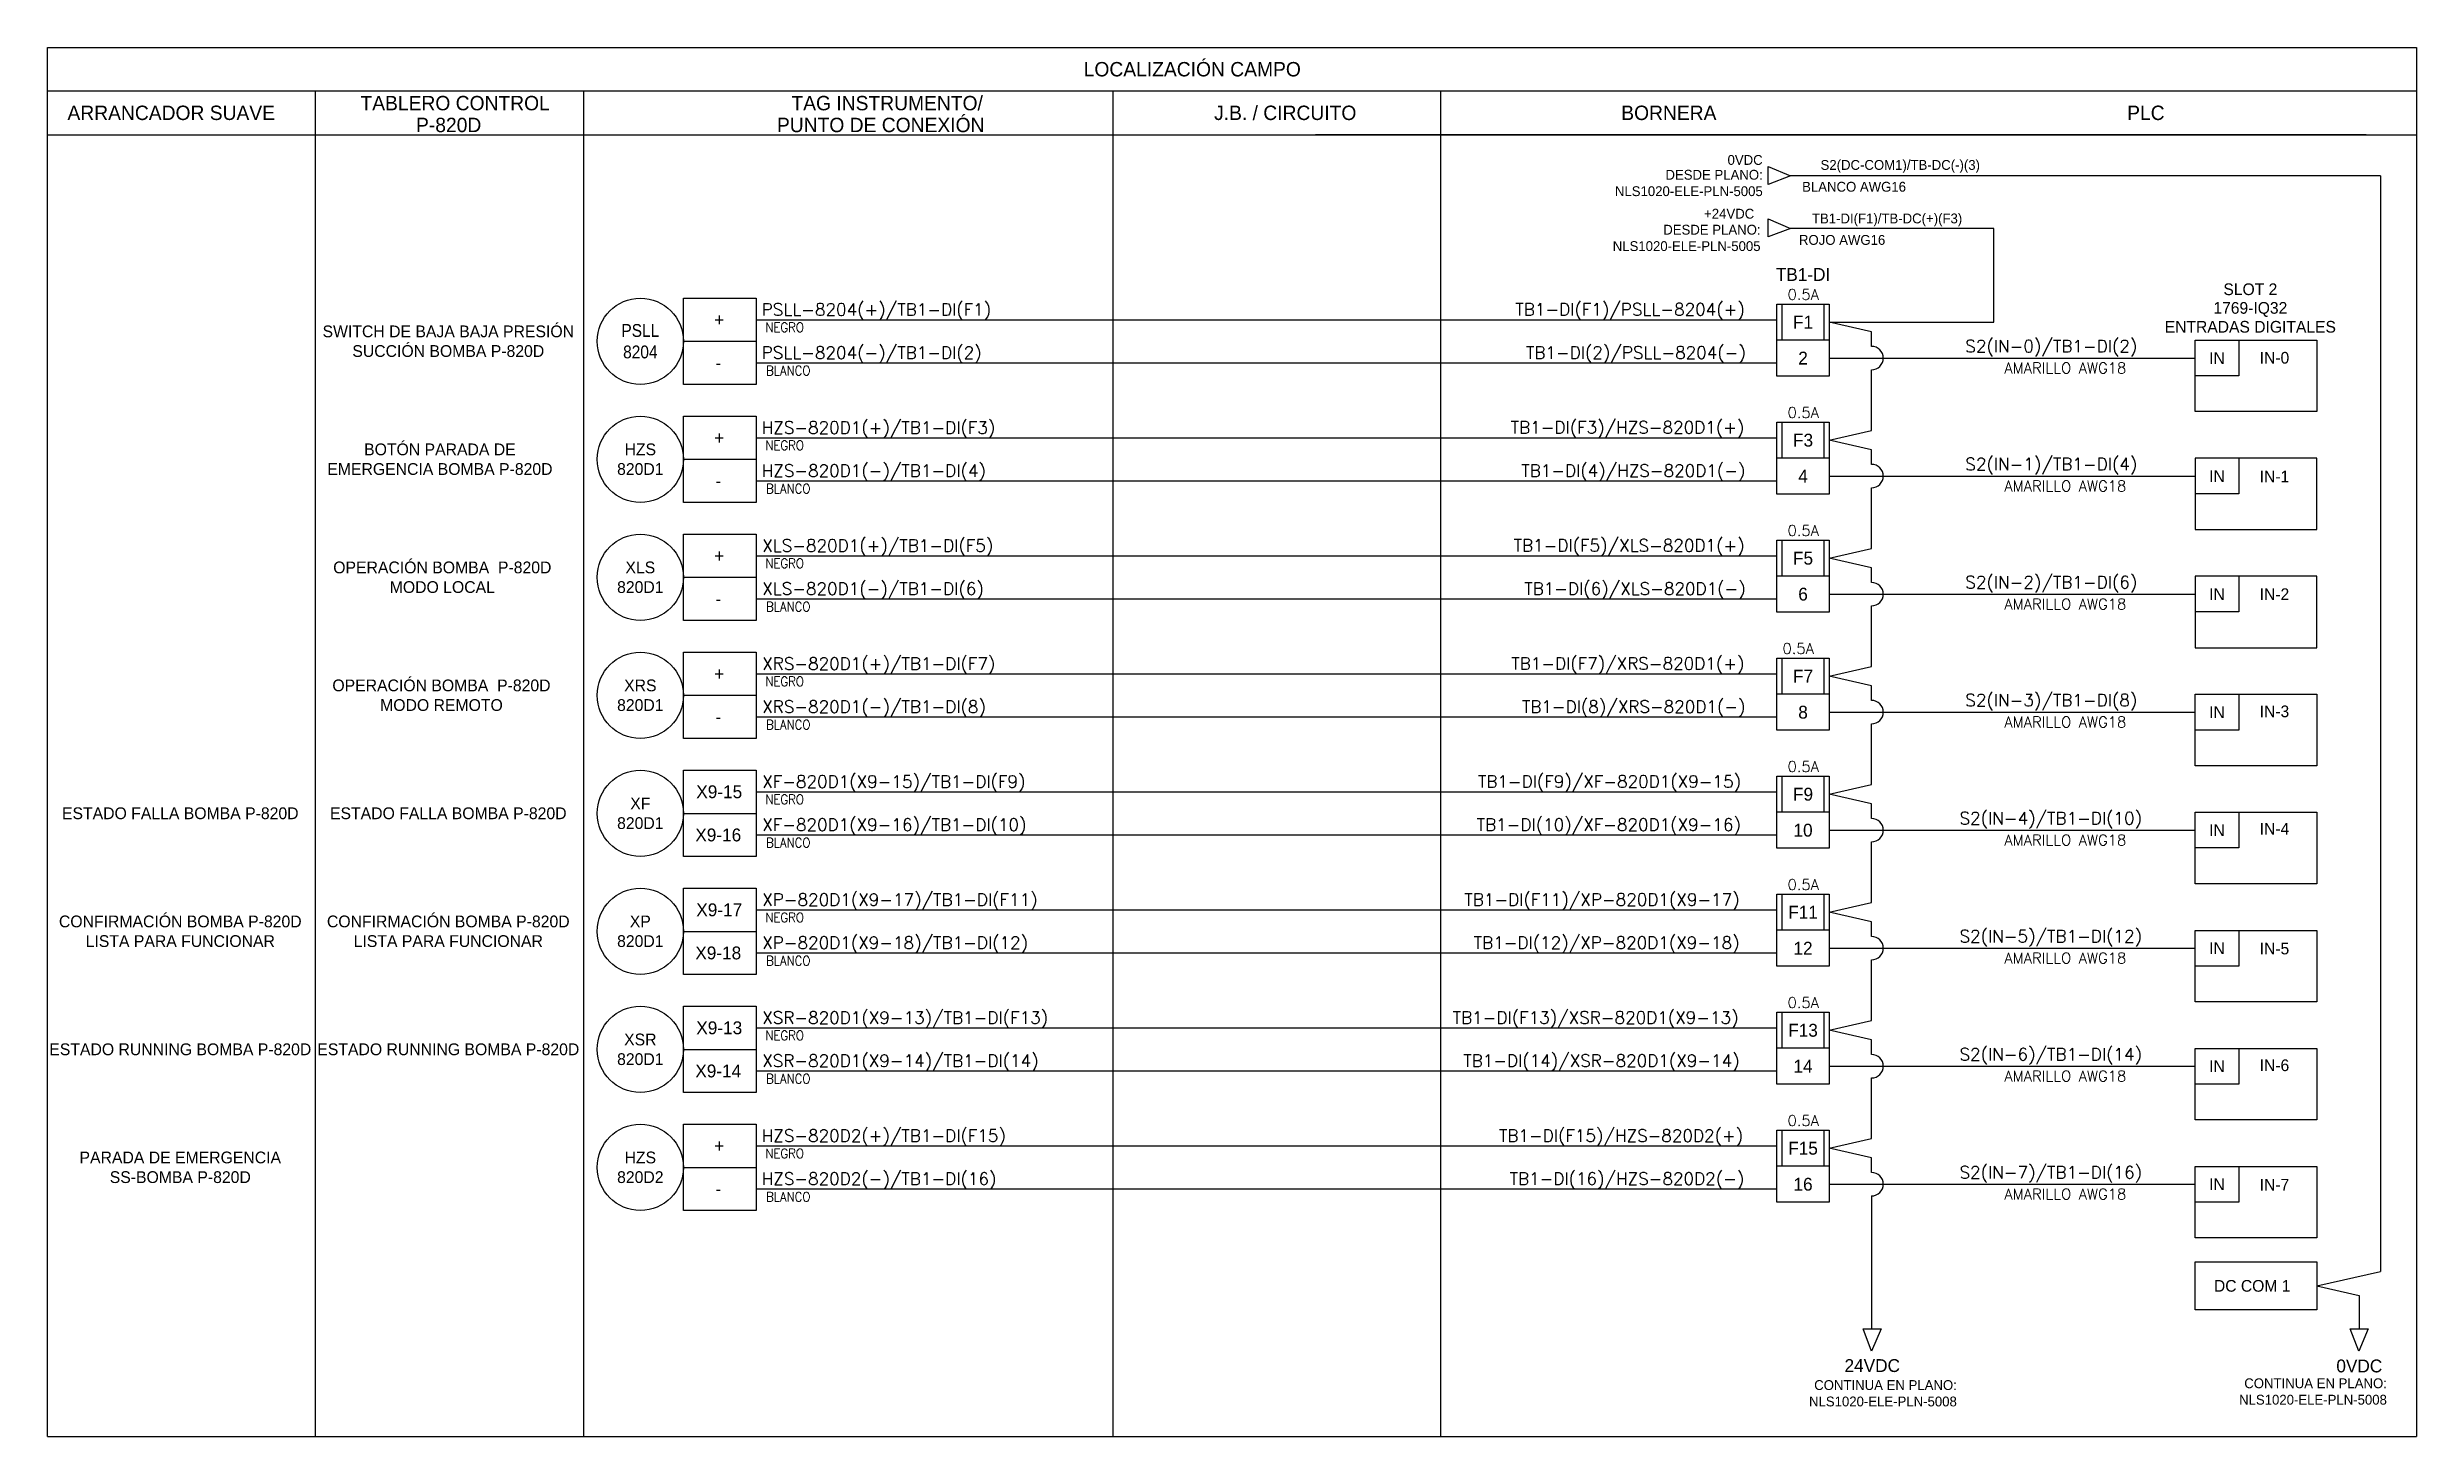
# Model space of a CAD drawing. Extents: x 3582 to 3967, y -90 to 136.
import ezdxf
from ezdxf.enums import TextEntityAlignment as Align

# ---------------------------------------------------------------- set-up
doc = ezdxf.new("R2010")
doc.units = 0
doc.header["$LTSCALE"] = 0.1
doc.header["$MEASUREMENT"] = 0
doc.layers.add('05-TEXTOS', color=7, linetype='Continuous')
doc.styles.add('F1A', font='amir.shx')
doc.styles.add('ROMANS', font='romans.shx')

msp = doc.modelspace()

# ---------------------------------------------------------------- linework, layer by layer
at = {"layer": '05-TEXTOS', "lineweight": 25}
for p, q in [((3581.73, 135.71), (3966.8, 135.71)), ((3581.73, -90.13), (3581.73, 135.71)), ((3966.8, 135.71), (3966.8, -90.13)), ((3966.8, 128.61), (3581.73, 128.61)), ((3625.29, -90.13), (3625.29, 128.61)), ((3668.84, 128.61), (3668.84, -90.13)), ((3754.93, -90.13), (3754.93, 128.61)), ((3808.15, 128.61), (3808.15, -90.13)), ((3581.73, 121.52), (3966.8, 121.52)), ((3958.61, 121.52), (3787.83, 121.52)), ((3960.94, 114.82), (3865.04, 114.82)), ((3960.94, 114.82), (3960.94, -63.28)), ((3696.91, 94.95), (3696.91, 80.92)), ((3871.32, 85.2), (3930.82, 85.2)), ((3696.91, 75.76), (3696.91, 61.73)), ((3871.32, 66.01), (3930.82, 66.01)), ((3696.91, 56.58), (3696.91, 42.55)), ((3871.32, 46.83), (3930.82, 46.83)), ((3696.91, 37.39), (3696.91, 23.36)), ((3871.32, 27.64), (3930.82, 27.64)), ((3696.91, 18.21), (3696.91, 4.18)), ((3871.32, 8.46), (3930.82, 8.46)), ((3696.91, -0.98), (3696.91, -15.01)), ((3871.32, -10.73), (3930.82, -10.73)), ((3696.91, -20.17), (3696.91, -34.19)), ((3871.32, -29.91), (3930.82, -29.91)), ((3696.91, -39.35), (3696.91, -53.38)), ((3871.32, -49.1), (3930.82, -49.1)), ((3878.22, -51), (3878.22, -72.62)), ((3950.59, -65.62), (3960.94, -63.28)), ((3950.59, -65.62), (3957.49, -67.18)), ((3957.49, -67.18), (3957.49, -72.62)), ((3581.73, -90.13), (3966.8, -90.13))]:
    msp.add_line(p, q, dxfattribs=at)
at = {"layer": '05-TEXTOS', "lineweight": 25, "ltscale": 100}
for points in [[(3861.43, 116.35), (3865.04, 114.82), (3861.43, 113.43), (3861.43, 116.35)], [(3861.43, 107.82), (3865.04, 106.29), (3861.43, 104.9), (3861.43, 107.82)], [(3879.75, -72.62), (3878.22, -76.23), (3876.83, -72.62), (3879.75, -72.62)], [(3958.95, -72.62), (3957.42, -76.23), (3956.03, -72.62), (3958.95, -72.62)]]:
    msp.add_lwpolyline(points, dxfattribs=at)
at = {"layer": '05-TEXTOS', "lineweight": 25}
for points in [[(3878.22, 15.86), (3878.22, 25.74, 1), (3878.22, 29.55), (3878.22, 31.93), (3871.32, 33.49), (3878.22, 35.05), (3878.22, 44.92, 1), (3878.22, 48.73), (3878.22, 51.11), (3871.32, 52.67), (3878.22, 54.23), (3878.22, 64.11, 1), (3878.22, 67.92), (3878.22, 70.3), (3871.32, 71.86), (3878.22, 73.42), (3878.22, 83.3, 1), (3878.22, 87.1), (3878.22, 89.48), (3871.32, 91.04), (3898.07, 91.04), (3898.07, 106.29), (3865.04, 106.29)], [(3878.22, -51, 1), (3878.22, -47.19), (3878.22, -44.81), (3871.32, -43.25), (3878.22, -41.69), (3878.22, -31.82, 1), (3878.22, -28.01), (3878.22, -25.63), (3871.32, -24.07), (3878.22, -22.51), (3878.22, -12.63, 1), (3878.22, -8.82), (3878.22, -6.44), (3871.32, -4.88), (3878.22, -3.32), (3878.22, 6.55, 1), (3878.22, 10.36), (3878.22, 12.74), (3871.32, 14.3), (3878.22, 15.86)]]:
    msp.add_lwpolyline(points, format="xyb", dxfattribs=at)
for points in [[(3685.11, 94.95), (3696.91, 94.95)], [(3696.91, 80.92), (3685.11, 80.92), (3685.11, 94.95)], [(3871.32, 93.97), (3871.32, 82.28), (3862.84, 82.28), (3862.84, 93.97)], [(3862.84, 93.97), (3871.32, 93.97)], [(3863.66, 88.12), (3863.66, 93.97)], [(3870.49, 88.12), (3870.49, 93.97)], [(3696.91, 91.44), (3862.84, 91.44)], [(3685.11, 87.93), (3696.91, 87.93)], [(3871.32, 88.12), (3862.84, 88.12)], [(3937.9, 88.1), (3937.9, 82.3), (3930.82, 82.3)], [(3696.91, 84.43), (3862.84, 84.43)], [(3685.11, 75.76), (3696.91, 75.76)], [(3696.91, 61.73), (3685.11, 61.73), (3685.11, 75.76)], [(3871.32, 74.78), (3871.32, 63.09), (3862.84, 63.09), (3862.84, 74.78)], [(3862.84, 74.78), (3871.32, 74.78)], [(3863.66, 68.94), (3863.66, 74.78)], [(3870.49, 68.94), (3870.49, 74.78)], [(3696.91, 72.25), (3862.84, 72.25)], [(3685.11, 68.75), (3696.91, 68.75)], [(3871.32, 68.94), (3862.84, 68.94)], [(3937.9, 68.92), (3937.9, 63.11), (3930.82, 63.11)], [(3696.91, 65.24), (3862.84, 65.24)], [(3685.11, 56.58), (3696.91, 56.58)], [(3696.91, 42.55), (3685.11, 42.55), (3685.11, 56.58)], [(3871.32, 55.6), (3871.32, 43.91), (3862.84, 43.91), (3862.84, 55.6)], [(3862.84, 55.6), (3871.32, 55.6)], [(3863.66, 49.75), (3863.66, 55.6)], [(3870.49, 49.75), (3870.49, 55.6)], [(3696.91, 53.07), (3862.84, 53.07)], [(3685.11, 49.56), (3696.91, 49.56)], [(3871.32, 49.75), (3862.84, 49.75)], [(3937.9, 49.73), (3937.9, 43.93), (3930.82, 43.93)], [(3696.91, 46.06), (3862.84, 46.06)], [(3685.11, 37.39), (3696.91, 37.39)], [(3696.91, 23.36), (3685.11, 23.36), (3685.11, 37.39)], [(3871.32, 36.41), (3871.32, 24.72), (3862.84, 24.72), (3862.84, 36.41)], [(3862.84, 36.41), (3871.32, 36.41)], [(3863.66, 30.57), (3863.66, 36.41)], [(3870.49, 30.57), (3870.49, 36.41)], [(3696.91, 33.88), (3862.84, 33.88)], [(3685.11, 30.38), (3696.91, 30.38)], [(3871.32, 30.57), (3862.84, 30.57)], [(3937.9, 30.54), (3937.9, 24.74), (3930.82, 24.74)], [(3696.91, 26.87), (3862.84, 26.87)], [(3685.11, 18.21), (3696.91, 18.21)], [(3696.91, 4.18), (3685.11, 4.18), (3685.11, 18.21)], [(3871.32, 17.23), (3871.32, 5.54), (3862.84, 5.54), (3862.84, 17.23)], [(3862.84, 17.23), (3871.32, 17.23)], [(3863.66, 11.38), (3863.66, 17.23)], [(3870.49, 11.38), (3870.49, 17.23)], [(3696.91, 14.7), (3862.84, 14.7)], [(3685.11, 11.19), (3696.91, 11.19)], [(3871.32, 11.38), (3862.84, 11.38)], [(3937.9, 11.36), (3937.9, 5.56), (3930.82, 5.56)], [(3696.91, 7.68), (3862.84, 7.68)], [(3685.11, -0.98), (3696.91, -0.98)], [(3696.91, -15.01), (3685.11, -15.01), (3685.11, -0.98)], [(3871.32, -1.96), (3871.32, -13.65), (3862.84, -13.65), (3862.84, -1.96)], [(3862.84, -1.96), (3871.32, -1.96)], [(3863.66, -7.81), (3863.66, -1.96)], [(3870.49, -7.81), (3870.49, -1.96)], [(3696.91, -4.49), (3862.84, -4.49)], [(3685.11, -7.99), (3696.91, -7.99)], [(3696.91, -11.5), (3862.84, -11.5)], [(3871.32, -7.81), (3862.84, -7.81)], [(3937.9, -7.83), (3937.9, -13.63), (3930.82, -13.63)], [(3685.11, -20.17), (3696.91, -20.17)], [(3696.91, -34.19), (3685.11, -34.19), (3685.11, -20.17)], [(3871.32, -21.15), (3871.32, -32.84), (3862.84, -32.84), (3862.84, -21.15)], [(3862.84, -21.15), (3871.32, -21.15)], [(3863.66, -26.99), (3863.66, -21.15)], [(3870.49, -26.99), (3870.49, -21.15)], [(3696.91, -23.67), (3862.84, -23.67)], [(3685.11, -27.18), (3696.91, -27.18)], [(3696.91, -30.69), (3862.84, -30.69)], [(3871.32, -26.99), (3862.84, -26.99)], [(3937.9, -27.01), (3937.9, -32.81), (3930.82, -32.81)], [(3685.11, -39.35), (3696.91, -39.35)], [(3696.91, -53.38), (3685.11, -53.38), (3685.11, -39.35)], [(3871.32, -40.33), (3871.32, -52.02), (3862.84, -52.02), (3862.84, -40.33)], [(3862.84, -40.33), (3871.32, -40.33)], [(3863.66, -46.18), (3863.66, -40.33)], [(3870.49, -46.18), (3870.49, -40.33)], [(3696.91, -42.86), (3862.84, -42.86)], [(3871.32, -46.18), (3862.84, -46.18)], [(3937.9, -46.2), (3937.9, -52), (3930.82, -52)], [(3685.11, -46.36), (3696.91, -46.36)], [(3696.91, -49.87), (3862.84, -49.87)]]:
    msp.add_lwpolyline(points, dxfattribs=at)
for points in [[(3930.82, 88.1), (3950.59, 88.1), (3950.59, 76.5), (3930.82, 76.5)], [(3930.82, 57.31), (3950.59, 57.31), (3950.59, 68.92), (3930.82, 68.92)], [(3930.82, 38.12), (3950.59, 38.12), (3950.59, 49.73), (3930.82, 49.73)], [(3950.59, 18.94), (3930.82, 18.94), (3930.82, 30.54), (3950.59, 30.54)], [(3950.59, -0.25), (3930.82, -0.25), (3930.82, 11.36), (3950.59, 11.36)], [(3950.59, -19.43), (3930.82, -19.43), (3930.82, -7.83), (3950.59, -7.83)], [(3950.59, -38.62), (3930.82, -38.62), (3930.82, -27.01), (3950.59, -27.01)], [(3950.59, -57.8), (3930.82, -57.8), (3930.82, -46.2), (3950.59, -46.2)], [(3950.59, -69.53), (3930.82, -69.53), (3930.82, -61.71), (3950.59, -61.71)]]:
    msp.add_lwpolyline(points, close=True, dxfattribs=at)
for centre in [(3678.1, 87.93), (3678.1, 68.75), (3678.1, 49.56), (3678.1, 30.38), (3678.1, 11.19), (3678.1, -7.99), (3678.1, -27.18), (3678.1, -46.36)]:
    msp.add_circle(centre, 7.01, dxfattribs=at)

# ---------------------------------------------------------------- texts
at = {"layer": '05-TEXTOS', "lineweight": 25, "style": 'F1A'}
for s, height, p in [('LOCALIZACIÓN CAMPO', 2.34, (3767.81, 132.16)), ('TABLERO CONTROL', 2.34, (3648, 126.65)), ('TAG INSTRUMENTO/', 2.34, (3718.22, 126.65)), ('ARRANCADOR SUAVE', 2.34, (3601.86, 125.07)), ('P-820D', 2.34, (3646.95, 123.1)), ('PUNTO DE CONEXIÓN', 2.34, (3717.17, 123.1)), ('J.B. / CIRCUITO', 2.34, (3782.92, 125.07)), ('BORNERA', 2.34, (3845.27, 125.07)), ('PLC', 2.34, (3922.8, 125.07)), ('S2(DC-COM1)/TB-DC(-)(3)', 1.6, (3882.88, 116.6)), ('BLANCO AWG16', 1.6, (3875.37, 113.05)), ('TB1-DI(F1)/TB-DC(+)(F3)', 1.6, (3880.74, 107.9)), ('ROJO AWG16', 1.6, (3873.43, 104.41)), ('TB1-DI', 2.091, (3867.08, 98.79)), ('SLOT 2', 1.901, (3939.78, 96.39)), ('1769-IQ32', 1.901, (3939.78, 93.36)), ('+', 2.09, (3690.93, 91.44)), ('F1', 2.091, (3867.08, 91.04)), ('ENTRADAS DIGITALES', 1.9006, (3939.78, 90.29)), ('2', 2.09, (3867.08, 85.2)), ('IN', 1.901, (3934.36, 85.2)), ('IN-0', 1.901, (3943.7, 85.25)), ('-', 2.09, (3690.77, 84.43)), ('+', 2.09, (3690.93, 72.25)), ('F3', 2.091, (3867.08, 71.86)), ('4', 2.09, (3867.08, 66.01)), ('IN', 1.901, (3934.36, 66.01)), ('IN-1', 1.901, (3943.7, 65.95)), ('-', 2.09, (3690.77, 65.24)), ('+', 2.09, (3690.93, 53.07)), ('F5', 2.091, (3867.08, 52.67)), ('6', 2.09, (3867.08, 46.83)), ('IN', 1.901, (3934.36, 46.83)), ('IN-2', 1.901, (3943.7, 46.82)), ('-', 2.09, (3690.77, 46.06)), ('+', 2.09, (3690.93, 33.88)), ('F7', 2.091, (3867.08, 33.49)), ('8', 2.09, (3867.08, 27.64)), ('IN', 1.901, (3934.36, 27.64)), ('IN-3', 1.901, (3943.7, 27.77)), ('-', 2.09, (3690.77, 26.87)), ('X9-15', 2.091, (3690.93, 14.7)), ('F9', 2.091, (3867.08, 14.3)), ('X9-16', 2.091, (3690.77, 7.68)), ('10', 2.091, (3867.08, 8.46)), ('IN', 1.901, (3934.36, 8.46)), ('IN-4', 1.901, (3943.7, 8.68)), ('X9-17', 2.091, (3690.93, -4.49)), ('F11', 2.091, (3867.08, -4.88)), ('X9-18', 2.091, (3690.77, -11.5)), ('12', 2.091, (3867.08, -10.73)), ('IN', 1.901, (3934.36, -10.73)), ('IN-5', 1.901, (3943.7, -10.78)), ('X9-13', 2.091, (3690.93, -23.67)), ('F13', 2.091, (3867.08, -24.07)), ('X9-14', 2.091, (3690.77, -30.69)), ('14', 2.091, (3867.08, -29.91)), ('IN', 1.901, (3934.36, -29.91)), ('IN-6', 1.901, (3943.7, -29.76)), ('+', 2.09, (3690.93, -42.86)), ('F15', 2.091, (3867.08, -43.25)), ('-', 2.09, (3690.77, -49.87)), ('16', 2.091, (3867.08, -49.1)), ('IN', 1.901, (3934.36, -49.1)), ('IN-7', 1.901, (3943.7, -49.18)), ('DC COM 1', 1.901, (3940.08, -65.62)), ('24VDC', 2.091, (3878.33, -78.58)), ('0VDC', 2.091, (3957.49, -78.64))]:
    msp.add_text(s, height=height, dxfattribs=at).set_placement(p, align=Align.MIDDLE_CENTER)
at = {"layer": '05-TEXTOS', "lineweight": 25}
for s, height, style, p in [('0VDC', 1.6, 'F1A', (3854.81, 116.61)), ('+24VDC', 1.6, 'F1A', (3851, 107.87)), ('PSLL-8204(+)/TB1-DI(F1)', 2, 'ROMANS', (3697.82, 92.1)), ('TB1-DI(F1)/PSLL-8204(+)', 2, 'ROMANS', (3820.32, 92.11)), ('PSLL-8204(-)/TB1-DI(2)', 2, 'ROMANS', (3697.82, 85.08)), ('TB1-DI(2)/PSLL-8204(-)', 2, 'ROMANS', (3822.03, 85.1)), ('S2(IN-0)/TB1-DI(2)', 2, 'ROMANS', (3893.46, 86.14)), ('AMARILLO AWG18', 1.75, 'ROMANS', (3899.8, 82.71)), ('HZS-820D1(+)/TB1-DI(F3)', 2, 'ROMANS', (3697.82, 72.91)), ('TB1-DI(F3)/HZS-820D1(+)', 2, 'ROMANS', (3819.56, 72.93)), ('S2(IN-1)/TB1-DI(4)', 2, 'ROMANS', (3893.46, 66.96)), ('HZS-820D1(-)/TB1-DI(4)', 2, 'ROMANS', (3697.82, 65.9)), ('TB1-DI(4)/HZS-820D1(-)', 2, 'ROMANS', (3821.27, 65.91)), ('AMARILLO AWG18', 1.75, 'ROMANS', (3899.8, 63.53)), ('XLS-820D1(+)/TB1-DI(F5)', 2, 'ROMANS', (3697.91, 53.73)), ('TB1-DI(F5)/XLS-820D1(+)', 2, 'ROMANS', (3820.03, 53.74)), ('S2(IN-2)/TB1-DI(6)', 2, 'ROMANS', (3893.46, 47.77)), ('XLS-820D1(-)/TB1-DI(6)', 2, 'ROMANS', (3697.91, 46.71)), ('TB1-DI(6)/XLS-820D1(-)', 2, 'ROMANS', (3821.75, 46.73)), ('AMARILLO AWG18', 1.75, 'ROMANS', (3899.8, 44.34)), ('XRS-820D1(+)/TB1-DI(F7)', 2, 'ROMANS', (3697.91, 34.54)), ('TB1-DI(F7)/XRS-820D1(+)', 2, 'ROMANS', (3819.65, 34.55)), ('S2(IN-3)/TB1-DI(8)', 2, 'ROMANS', (3893.46, 28.59)), ('XRS-820D1(-)/TB1-DI(8)', 2, 'ROMANS', (3697.91, 27.53)), ('TB1-DI(8)/XRS-820D1(-)', 2, 'ROMANS', (3821.37, 27.54)), ('AMARILLO AWG18', 1.75, 'ROMANS', (3899.8, 25.16)), ('XF-820D1(X9-15)/TB1-DI(F9)', 2, 'ROMANS', (3697.91, 15.36)), ('TB1-DI(F9)/XF-820D1(X9-15)', 2, 'ROMANS', (3814.22, 15.37)), ('S2(IN-4)/TB1-DI(10)', 2, 'ROMANS', (3892.51, 9.4)), ('XF-820D1(X9-16)/TB1-DI(10)', 2, 'ROMANS', (3697.91, 8.34)), ('TB1-DI(10)/XF-820D1(X9-16)', 2, 'ROMANS', (3814.03, 8.36)), ('AMARILLO AWG18', 1.75, 'ROMANS', (3899.8, 5.97)), ('XP-820D1(X9-17)/TB1-DI(F11)', 2, 'ROMANS', (3697.91, -3.83)), ('TB1-DI(F11)/XP-820D1(X9-17)', 2, 'ROMANS', (3812.03, -3.82)), ('S2(IN-5)/TB1-DI(12)', 2, 'ROMANS', (3892.51, -9.78)), ('XP-820D1(X9-18)/TB1-DI(12)', 2, 'ROMANS', (3697.91, -10.84)), ('TB1-DI(12)/XP-820D1(X9-18)', 2, 'ROMANS', (3813.55, -10.83)), ('AMARILLO AWG18', 1.75, 'ROMANS', (3899.8, -13.21)), ('XSR-820D1(X9-13)/TB1-DI(F13)', 2, 'ROMANS', (3697.91, -23.02)), ('TB1-DI(F13)/XSR-820D1(X9-13)', 2, 'ROMANS', (3810.13, -23)), ('S2(IN-6)/TB1-DI(14)', 2, 'ROMANS', (3892.51, -28.97)), ('XSR-820D1(X9-14)/TB1-DI(14)', 2, 'ROMANS', (3697.91, -30.03)), ('TB1-DI(14)/XSR-820D1(X9-14)', 2, 'ROMANS', (3811.84, -30.02)), ('AMARILLO AWG18', 1.75, 'ROMANS', (3899.8, -32.4)), ('HZS-820D2(+)/TB1-DI(F15)', 2, 'ROMANS', (3697.82, -42.2)), ('TB1-DI(F15)/HZS-820D2(+)', 2, 'ROMANS', (3817.65, -42.19)), ('S2(IN-7)/TB1-DI(16)', 2, 'ROMANS', (3892.51, -48.16)), ('HZS-820D2(-)/TB1-DI(16)', 2, 'ROMANS', (3697.82, -49.21)), ('TB1-DI(16)/HZS-820D2(-)', 2, 'ROMANS', (3819.37, -49.2)), ('AMARILLO AWG18', 1.75, 'ROMANS', (3899.8, -51.58))]:
    msp.add_text(s, height=height, dxfattribs=dict(at, style=style)).set_placement(p)
at = {"layer": '05-TEXTOS', "lineweight": 25, "style": 'ROMANS'}
for p in [(3867.12, 94.67), (3867.12, 75.48), (3867.12, 56.3), (3866.29, 37.11), (3867.12, 17.93), (3867.12, -1.26), (3867.12, -20.44), (3867.12, -39.63)]:
    msp.add_text('0.5A', height=1.75, dxfattribs=at).set_placement(p, align=Align.CENTER)
at = {"layer": '05-TEXTOS', "lineweight": 25, "style": 'ROMANS', "width": 0.9}
for s, p in [('NEGRO', (3704.69, 89.43)), ('BLANCO', (3705.75, 82.39)), ('NEGRO', (3704.69, 70.24)), ('BLANCO', (3705.75, 63.2)), ('NEGRO', (3704.69, 51.06)), ('BLANCO', (3705.75, 44.02)), ('NEGRO', (3704.69, 31.87)), ('BLANCO', (3705.75, 24.83)), ('NEGRO', (3704.69, 12.69)), ('BLANCO', (3705.75, 5.65)), ('NEGRO', (3704.69, -6.5)), ('BLANCO', (3705.75, -13.54)), ('NEGRO', (3704.69, -25.68)), ('BLANCO', (3705.75, -32.72)), ('NEGRO', (3704.69, -44.87)), ('BLANCO', (3705.75, -51.91))]:
    msp.add_text(s, height=1.544, dxfattribs=at).set_placement(p, align=Align.RIGHT)
at = {"layer": '05-TEXTOS', "lineweight": 25, "char_height": 1.6, "style": 'F1A'}
for s, insert, width, attachment_point in [('DESDE PLANO: NLS1020-ELE-PLN-5005 ', (3860.53, 115.8), 29.346, 3), ('\\pxqr;DESDE PLANO: NLS1020-ELE-PLN-5005 ', (3822.33, 106.87), 37.8453, 1), ('\\pxqr;CONTINUA EN PLANO:\\PNLS1020-ELE-PLN-5008', (3932.63, -80.66), 29.346, 1), ('\\pxqr;CONTINUA EN PLANO:\\PNLS1020-ELE-PLN-5008', (3862.73, -80.95), 29.346, 1)]:
    msp.add_mtext(s, dxfattribs=dict(at, insert=insert, width=width, attachment_point=attachment_point))
at = {"layer": '05-TEXTOS', "lineweight": 25, "ltscale": 0.1, "char_height": 2.0907, "attachment_point": 5, "style": 'F1A'}
for s, insert, width in [('{\\fAller|b0|i0|c0|p0;\\H0.91667x;SWITCH DE BAJA BAJA PRESIÓN SUCCIÓN BOMBA P-820D}', (3646.89, 87.93), 43.3753), ('{\\W0.9;PSLL^J8204}', (3678.1, 87.93), 39.9226), ('{\\fAller|b0|i0|c0|p0;\\H0.91667x;BOTÓN PARADA DE EMERGENCIA BOMBA P-820D}', (3645.53, 68.75), 40.6584), ('{\\fAller|b0|i0|c0|p0;\\H0.91667x;HZS^J820D1}', (3678.1, 68.75), 39.9226), ('{\\fAller|b0|i0|c0|p0;\\H0.91667x;OPERACIÓN BOMBA  P-820D MODO LOCAL }', (3645.92, 49.56), 41.4527), ('{\\fAller|b0|i0|c0|p0;\\H0.91667x;XLS^J820D1}', (3678.1, 49.56), 39.9226), ('{\\fAller|b0|i0|c0|p0;\\H0.91667x;OPERACIÓN BOMBA  P-820D MODO REMOTO }', (3645.78, 30.38), 41.1545), ('{\\fAller|b0|i0|c0|p0;\\H0.91667x;XRS\\P820D1}', (3678.1, 30.38), 39.9226), ('{\\fAller|b0|i0|c0|p0;\\H0.91667x;ESTADO FALLA BOMBA P-820D}', (3603.33, 11.19), 43.3753), ('{\\fAller|b0|i0|c0|p0;\\H0.91667x;ESTADO FALLA BOMBA P-820D}', (3646.89, 11.19), 43.3753), ('{\\fAller|b0|i0|c0|p0;\\H0.91667x;XF^J820D1}', (3678.1, 11.19), 39.9226), ('{\\fAller|b0|i0|c0|p0;\\H0.91667x;CONFIRMACIÓN BOMBA P-820D LISTA PARA FUNCIONAR}', (3603.33, -7.99), 43.3753), ('{\\fAller|b0|i0|c0|p0;\\H0.91667x;CONFIRMACIÓN BOMBA P-820D LISTA PARA FUNCIONAR}', (3646.89, -7.99), 43.3753), ('{\\fAller|b0|i0|c0|p0;\\H0.91667x;XP\\P820D1}', (3678.1, -7.99), 39.9226), ('{\\fAller|b0|i0|c0|p0;\\H0.91667x;ESTADO RUNNING BOMBA P-820D}', (3603.33, -27.18), 43.3753), ('{\\fAller|b0|i0|c0|p0;\\H0.91667x;ESTADO RUNNING BOMBA P-820D}', (3646.89, -27.18), 43.3753), ('{\\fAller|b0|i0|c0|p0;\\H0.91667x;XSR\\P820D1}', (3678.1, -27.18), 39.9226), ('{\\fAller|b0|i0|c0|p0;\\H0.91667x;PARADA DE EMERGENCIA SS-BOMBA P-820D}', (3603.33, -46.36), 43.3753), ('{\\fAller|b0|i0|c0|p0;\\H0.91667x;HZS\\P820D2}', (3678.1, -46.36), 39.9226)]:
    msp.add_mtext(s, dxfattribs=dict(at, insert=insert, width=width))

doc.saveas('drawing.dxf')
